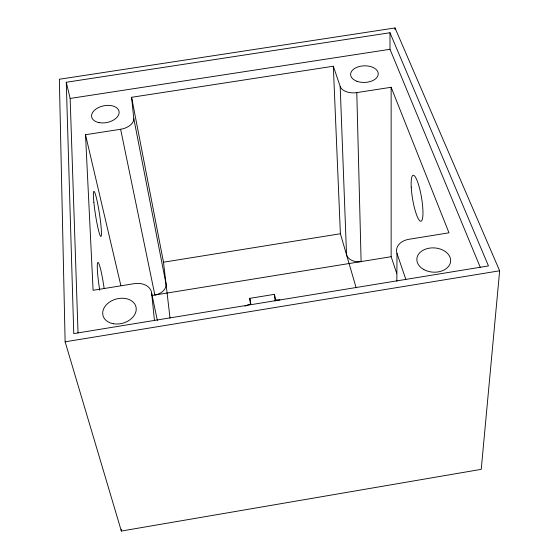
<?xml version="1.0" encoding="UTF-8"?>
<svg xmlns="http://www.w3.org/2000/svg" width="559" height="559" viewBox="0 0 559 559"><rect width="100%" height="100%" fill="white"/><g stroke="black" fill="none" stroke-linecap="round" stroke-linejoin="round"><path stroke-width="0.84" d="M395.017 29.697L395.024 27.95L59.352 79.252L65.124 341.815L121.345 531.05L481.236 469.343L499.648 270.794L395.024 27.95M396.855 281.268L396.988 253.402A16.707 11.928 2.5 0 1 409.062 239.266L448.989 232.81L391.139 87.274L356.789 92.605A13.954 8.49 -2.2 0 1 340.186 86.407L333.325 66.228L131.596 97.294L133.755 118.375L166.044 284.042A12.312 8.958 -12.8 0 1 154.864 295.019L120.625 129.269A14.08 8.658 -11.1 0 0 133.755 118.375M250.481 304.166L249.761 298.359L274.434 294.341L275.622 299.89A65.662 51.701 -5.9 0 1 279.947 299.959M65.124 341.815L499.648 270.794M170.013 318.071L163.494 262.206L340.389 233.746L356.16 287.815M151.461 295.571L391.153 256.707L396.666 273.225M157.358 320.461L151.657 293.161A16.812 12.263 -14.1 0 0 134.069 283.686L93.101 290.303L85.513 134.719L120.625 129.269M66.269 82.264L389.993 32.736L488.468 265.923L73.76 333.59L66.269 82.264L70.148 98.447L78.029 333.052M70.148 98.447L390.007 49.297L480.335 267.468M396.988 253.402L405.827 279.388M85.513 134.719L120.863 285.579M131.596 97.294L163.494 262.206M249.761 298.359L250.83 303.935A65.662 51.701 -5.9 0 0 244.919 306.129M151.657 293.161L154.445 320.405M274.434 294.341L275.112 300.994M121.24 529.31L121.345 531.05M333.325 66.228L340.389 233.746M340.186 86.407L346.545 254.841A12.214 8.804 -0.5 0 0 361.114 261.577L356.789 92.605M389.993 32.736L390.007 49.297M391.139 87.274L391.153 256.707M99.712 290.177A24.533 2.327 81.6 0 1 97.881 262.457A24.533 2.327 81.6 0 1 104.093 288.171M113.421 323.745A17.056 12.529 -15.4 0 0 136.04 307.143A17.056 12.529 -15.4 0 0 108.935 302.496A17.056 12.529 -15.4 0 0 113.421 323.745M99.104 122.624A13.968 8.497 -11.6 0 0 119.123 111.954A13.968 8.497 -11.6 0 0 97.818 107.901A13.968 8.497 -11.6 0 0 99.104 122.624M423.848 269.571A16.938 12.144 3.8 0 0 450.575 261.808A16.938 12.144 3.8 0 0 426.817 248.727A16.938 12.144 3.8 0 0 423.848 269.571M356.928 81.265A13.828 8.315 -1.8 0 0 378.24 74.263A13.828 8.315 -1.8 0 0 358.137 66.849A13.828 8.315 -1.8 0 0 356.928 81.265M411.228 187.139A23.317 4.521 80.4 0 0 420.892 221.252A23.317 4.521 80.4 0 0 419.04 186.371A23.317 4.521 80.4 0 0 411.228 187.139M93.891 202.568A22.793 2.033 81.2 0 0 100.837 236.464A22.793 2.033 81.2 0 0 97.49 202.784A22.793 2.033 81.2 0 0 93.891 202.568"/></g></svg>
